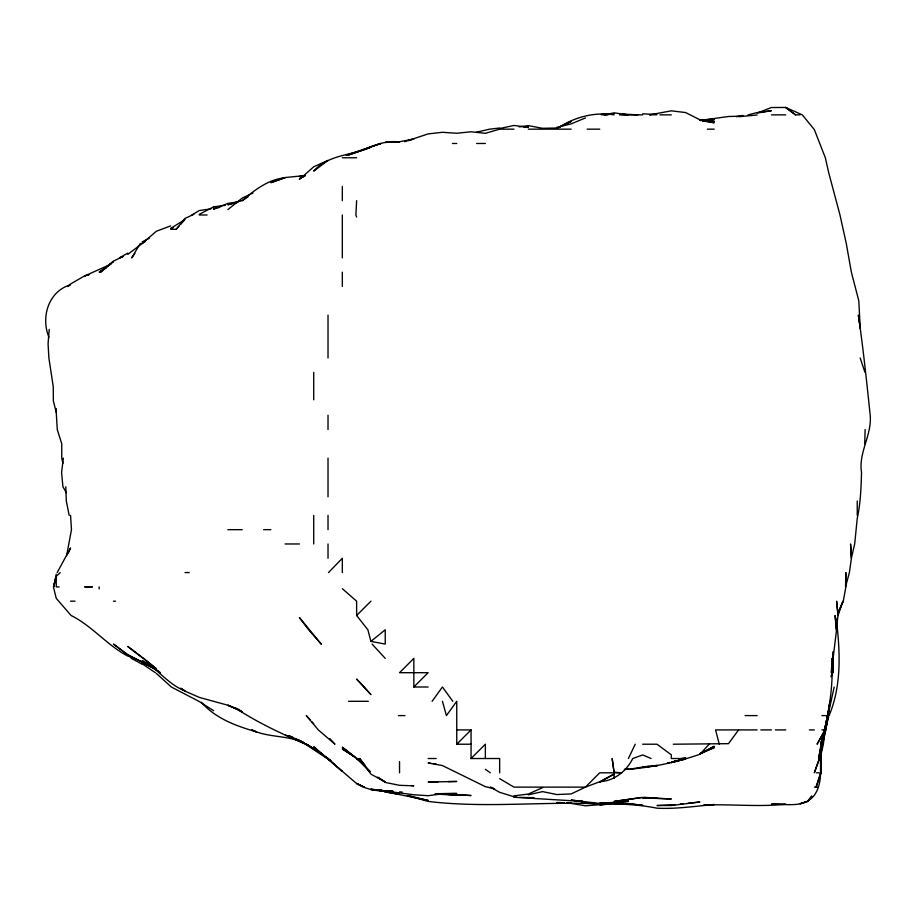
<?xml version="1.0" encoding="UTF-8"?>
<svg xmlns="http://www.w3.org/2000/svg" width="916" height="916" viewBox="0 0 916 916"><rect width="100%" height="100%" fill="white"/><g stroke="black" fill="none" stroke-linecap="round" stroke-linejoin="round"><path stroke-width="1.37" d="M820.507 751.36L820.553 772.818L816.122 787.119L821.102 772.818L820.69 758.517L821.732 744.216L825.11 729.915L829.988 701.301L828.637 711.675M864.727 443.836L865.128 429.535M821.034 751.36C819.809 766.016 823.324 782.504 814.335 795.214C804.099 808.542 785.871 803.744 771.421 804.156L785.722 804.282C758.437 807.076 731.105 803.996 703.809 805.038L714.205 804.569C695.164 806.137 676.134 809.206 656.99 808.175C638.2 804.546 618.873 803.217 599.785 804.786L611.487 803.79L585.473 805.805L567.164 802.748M356.622 200.684L355.889 214.985L356.622 217.058M819.797 750.719L819.373 758.517L814.335 772.818L819.488 758.517L820.965 745.51M820.862 750.719L820.381 758.517L822.305 744.216L820.244 755.918M49.235 329.416L48.079 343.718L48.892 358.019L53.242 386.632L53.368 400.933L56.254 412.406L57.273 429.535L61.773 443.836L61.727 458.149L62.952 463.347M826.129 720.812L823.37 744.216L820.404 757.211M63.341 458.149L61.578 472.45L62.918 486.751L66.387 492.739M835.861 627.185L836.228 624.586M836.766 620.682L837.132 618.082M823.518 737.712L822.591 744.216L825.843 729.915L828.637 710.782L818.652 758.517L820.885 745.51M825.843 729.915L828.637 712.98L826.816 722.106M824.961 728.609C829.999 705.515 833.217 682.134 831.991 658.398L831.373 672.699L836.548 629.784L835.106 615.483L836.262 629.784L838.048 615.483L842.938 601.182L837.545 614.178M831.316 676.592L832.003 672.699L831.201 676.592M56.254 574.217L53.723 586.881L56.254 576.382L60.227 572.569M834.19 687L828.637 712.465M66.639 555.668L71.471 529.666L70.555 515.353M826.782 720.812L828.007 715.602L825.293 729.915L828.053 715.602L820.599 744.216L824.984 729.915L817.072 744.216L825.156 729.915L821.858 729.915M825.854 727.327L828.637 716.976M829.106 715.602C841.346 686.279 840.224 654.219 836.789 623.281M68.299 553.115L70.555 547.963L57.181 572.569M837.545 614.27L843.304 601.182L845.857 586.881L845.823 572.569L845.537 586.881L849.395 572.569L851.422 558.268L850.552 543.967L851.365 558.268L854.685 543.967L857.239 518.387C860.559 503.273 861.086 487.885 861.532 472.45C858.235 452.664 872.043 435.215 870.2 415.234C866.685 381.8 863.216 348.389 858.361 315.115L859.403 322.913M628.387 758.517L635.223 744.216M432.089 701.301L442.439 687L452.802 701.301M134.87 253.492L131.675 257.9L140.194 243.599L142.072 243.599L145.644 241.297M738.582 729.915L728.506 743.666L673.306 744.216M170.674 229.286L176.193 229.286L184.986 218.455L193.826 214.287M176.193 229.286L178.826 226.355M180.589 224.397L184.986 219.496L170.674 228.45L173.284 227.592M709.133 744.216L699.904 754.257C676.741 762.41 652.787 767.116 628.387 769.406L642.688 767.081M328.489 572.569L342.321 558.268L342.321 572.569M370.923 641.383L385.235 629.784L385.235 644.085L370.923 641.383L367.877 629.784L356.622 615.483L370.923 601.182M413.837 687L428.138 672.699L399.536 672.699L413.837 658.398L413.837 687L428.138 687M442.439 701.301L446.424 715.602L456.752 701.301L456.752 744.216L471.053 729.915L471.053 758.517L499.655 758.517L499.655 772.818M471.053 758.517L485.354 744.216L485.354 758.517M299.406 179.456L313.719 166.792L328.02 160.392L313.719 171.109C328.535 154.254 351.881 155.663 370.923 147.19L347.519 155.285C364.831 150.579 380.873 139.415 399.536 141.957L385.235 142.415L399.536 141.751L413.837 138.957L408.639 140.595M142.072 243.599L156.373 231.233L170.674 225.897M227.889 209.604L242.202 198.096L252.919 193.024M238.916 200.684L242.202 200.684C254.579 190.047 268.251 179.376 285.105 177.738L270.804 182.65L285.105 177.544L304.616 175.586M127.771 254.408L140.972 244.423M528.269 794.836L542.57 791.619L556.871 794.55L571.172 793.92L585.473 787.119L599.785 781.714C614.247 780.867 626.487 771.272 632.738 758.517L642.688 754.944L651.104 758.517M302.749 177.246L304.982 175.769M242.202 200.684L248.156 196.791M106.313 267.69L99.157 272.201L113.469 261.518L100.6 272.201L113.469 261.094L122.675 256.652M299.406 178.929L304.982 175.506M69.605 285.345L67.704 286.502L70.555 283.971L84.856 275.727L88.886 274.674M191.891 214.985L199.287 210.531L210.989 208.871M127.771 253.114L119.389 257.9L122.984 256.652M599.785 782.138L614.086 774.089L614.086 778.337M699.904 754.166L714.205 746.3L699.904 753.845L714.205 747.628L701.209 752.963M599.785 781.714L614.086 774.089M142.072 241.973L149.228 238.206M199.287 214.344L213.588 206.856L225.29 205.344M70.555 284.773C48.399 291.242 40.67 317.211 48.914 337.214M558.062 127.816L571.172 121.427L558.062 127.988C574.63 116.973 594.45 111.809 614.086 114.866M542.57 787.645L528.269 794.058L513.956 795.844M585.473 117.912L571.172 123.866L556.871 127.335L556.871 128.011L542.57 128.309L528.269 125.607L519.166 126.912M110.87 264.232L84.856 275.865L88.886 274.766M213.588 206.856L213.588 209.008L227.889 203.386L238.297 201.886M370.923 146.846L380.999 143.469L346.225 155.182M676.248 760.692L671.302 762.433L684.298 758.872L671.302 762.181M404.735 141.694L428.138 133.896L442.439 132.305L456.752 133.255L471.053 131.778L485.354 133.335L499.655 129.167L513.956 129.167M240.816 200.684L227.889 204.772L236.992 202.573M213.588 209.008L220.092 207.188M685.603 758.517L671.302 762.536L685.603 759.078M748.051 114.866L757.12 112.588L771.421 110.699L757.12 113.092L771.421 107.516L785.722 107.458L802.313 114.866L814.335 129.603L825.339 157.77L828.556 172.082M476.251 132.282L489.556 129.167L499.655 128.034M667.398 763.051L669.997 762.467M499.655 128.549L513.956 125.458L528.269 127.267L528.269 125.607M736.315 116.733L742.819 115.439M685.603 757.589L680.783 758.517L671.302 758.517L671.302 754.795L656.99 744.216L642.688 744.216M738.914 116.721L757.12 114.992M624.483 769.612L628.387 769.062L624.483 769.303M451.542 794.607L471.053 795.523L442.439 793.794L428.138 795.706L413.837 794.756L370.923 789.214L383.93 790.611M304.616 175.952L299.406 176.593L304.616 175.975M643.994 766.921L649.192 766.291M653.097 765.822L656.99 765.352M609.06 114.271L604.022 114.866L614.086 112.828L628.387 114.866L642.688 114.866M611.567 113.973L614.086 113.676L601.079 114.489M675.195 804.649L656.99 805.53L671.302 805.519L699.904 801.992L688.202 803.24M680.405 804.042L683.004 803.744M641.395 797.435L614.086 801.431L642.688 797.481L671.302 798.97L642.688 797.916L656.99 798.099L643.994 797.378M699.904 120.122L714.205 119.217L699.904 120.488L728.506 116.492L742.819 116.126M619.376 801.443L628.387 801.214L599.785 803.458L571.172 800.103L582.874 801.431L513.956 797.241L516.819 797.309M523.975 127.393L528.269 127.267M438.157 781.806L428.138 782.024L456.752 781.462L448.164 781.611M622.662 114.053L637.708 114.866M435.295 793.863L442.439 793.828M619.811 801.454L628.387 801.431L623.349 801.431M84.856 586.881L92.23 586.881L84.879 586.881M619.468 114.866L626.922 114.866M659.944 114.866L671.302 114.866M771.421 114.866L785.722 114.866M795.512 114.866L785.722 107.458L795.512 114.866L800.034 114.866M528.269 129.167L571.172 129.167M587.19 129.167L599.785 129.167M707.37 129.167L714.205 129.167M452.447 143.469L456.752 143.469M476.641 143.469L485.354 143.469M342.321 157.77L356.622 157.77M199.287 214.985L207.096 214.985M227.889 529.666L242.202 529.666M263.613 529.666L270.804 529.666M285.105 543.967L299.406 543.967M184.986 572.569L189.269 572.569M59.162 586.881L56.254 586.881L56.254 576.382L53.414 586.881L56.254 598.343L71.093 615.483C92.298 626.075 106.92 645.162 127.771 656.062M70.555 601.182L75.032 601.182M113.469 601.182L115.531 601.182M348.595 701.301L368.312 701.301M398.494 715.602L404.964 715.602M745.166 715.602L757.12 715.602M821.938 715.602L826.576 715.602M456.752 729.915L471.053 729.915M757.12 729.915L715.568 729.915L719.266 744.216M760.818 729.915L771.421 729.915M775.291 729.915L785.722 729.915M809.389 729.915L814.335 729.915M456.752 744.216L471.053 744.216M363.228 763.944L342.321 747.17L354.423 756.524M428.138 758.517L436.153 758.517M816.465 772.818L819.167 772.818M814.427 787.119L818.274 787.119M581.191 802.874L599.785 803.859C542.661 801.317 485.274 808.324 428.23 801.431L407.334 795.58M392.38 791.367C380.071 791.344 367.156 790.485 356.622 783.42L364.282 787.119L356.622 783.558L313.719 746.826L342.321 771.467L328.02 758.517L306.539 744.216L323.245 754.807M606.93 802.874L628.387 803.687L642.688 805.301L628.387 803.63L608.361 802.863M533.982 797.676L519.681 797.378M564.027 802.691L556.871 802.565L564.027 802.771M435.295 794.058L456.752 795.202L438.546 793.68M566.878 802.863L571.172 802.988M601.159 114.614L608.029 114.866M393.033 791.63L370.923 789.684M621.884 114.569L628.387 114.866M642.688 113.813L656.99 114.534L649.547 114.866L671.302 110.836L685.603 112.553L699.904 119.79L714.205 122.79L702.503 120.912M399.536 791.916L402.135 792.042M389.128 790.989L393.033 791.241M435.947 793.691L456.752 793.474L437.241 793.748M386.529 790.989L393.033 791.458M442.439 793.92L448.943 794.401M614.086 772.188L614.086 772.818L612.163 758.517L614.086 772.188L621.655 772.818L599.682 772.818L585.473 787.119L513.956 787.119L499.655 778.669M430.738 763.268L428.138 762.982L442.439 765.57L485.354 786.661L494.56 788.859M433.337 763.543L435.947 763.83M411.238 785.516L413.837 785.836L399.536 785.321L385.235 782.424L377.529 777.249M385.235 792.008L399.536 794.275L377.426 790.073L428.138 800.447L408.639 795.603M295.513 738.605L304.009 742.933C287.784 735.021 268.01 737.827 251.763 729.915L256.503 731.873C236.317 726.033 215.535 718.568 201.348 702.228M378.732 789.924L385.235 791.527L380.025 790.004M492.98 787.955L490.3 787.119L499.655 792.317L513.956 796.748M235.046 707.816C257.064 722.197 280.743 733.579 305.005 743.655M285.105 734.861L305.417 744.216L331.317 761.207M289.009 735.72L292.914 737.449M289.88 736.178L299.406 740.575M131.377 658.398L142.072 664.134M304.158 742.922L299.406 740.334L313.719 748.406L330.527 760.291M235.046 707.828L242.202 711.732L227.889 705.24L199.287 697.385L184.986 691.156L180.83 688.385M180.83 688.282L184.986 690.87C168.143 684.573 157.895 668.669 142.072 660.631L156.373 669.619L142.072 662.405L156.373 669.825L160.22 672.699L157.334 670.386M378.079 777.375L385.235 781.932L370.923 774.157L359.702 758.517L364.877 765.123M213.588 710.679L198.841 701.301L171.326 687L156.373 673.432M142.072 657.241L143.778 658.398M142.072 663.722L155.365 672.699M485.354 769.291L490.3 772.818M140.972 656.417L127.771 646.456L156.373 668.737L144.831 659.257M359.141 760.165L357 758.517L359.141 760.246M127.771 655.203L131.893 658.398M356.622 758.872L356.622 758.219L365.427 765.89M342.321 588.679L356.622 601.182L356.622 615.483M356.622 758.517L369.904 771.455M369.972 771.455L357.629 758.517L369.972 771.799M372.102 644.085L385.235 658.398M329.76 738.536L334.97 744.216L318.321 729.915L306.299 715.602L310.009 719.701M311.864 721.751L313.719 723.8M860.158 358.019L864.967 372.32M828.637 172.46L839.983 214.985L846.292 243.599L851.376 272.201L858.796 300.803L860.227 327.985M69.158 515.353L66.33 501.052L65.769 486.751M859.746 325.512L860.09 328.111M833.274 651.894L833.217 672.699L833.182 651.894M836.514 624.586L836.709 629.784L836.686 625.491M857.239 501.052L857.239 515.353M399.536 761.62L399.536 772.818M342.321 186.383L342.321 200.684M342.321 214.985L342.321 257.9M342.321 272.201L342.321 286.502M328.02 315.115L328.02 358.019M328.02 415.234L328.02 429.535M328.02 458.149L328.02 496.827M328.02 515.353L328.02 529.666M328.02 543.967L328.02 558.268M313.719 372.32L313.719 399.765M313.719 515.353L313.719 543.967M99.157 586.881L99.157 588.965M56.254 408.582L56.254 412.406M811.759 796.21L807.488 801.431L800.034 803.733L807.465 801.431L811.759 796.21M656.99 765.879L642.688 766.932L656.99 765.925M594.06 802.76L585.473 802.828L594.06 802.805M614.086 802.943L599.785 803.08L614.086 802.966M628.387 803.63L614.086 803.687L628.387 803.687M714.205 121.29L702.503 120.706L714.205 121.29M239.591 710.003L227.889 705.24L239.591 710.026M142.072 662.073L127.771 655.1L113.469 644.085L127.771 654.642L142.072 662.073M355.431 757.429L342.321 748.967L355.431 757.452M364.144 687L356.622 679.088L370.923 694.603L364.144 687M321.23 644.085L308.6 629.784L299.406 617.544L321.23 644.085M838.048 615.483L836.629 601.182L838.003 615.483"/></g></svg>
